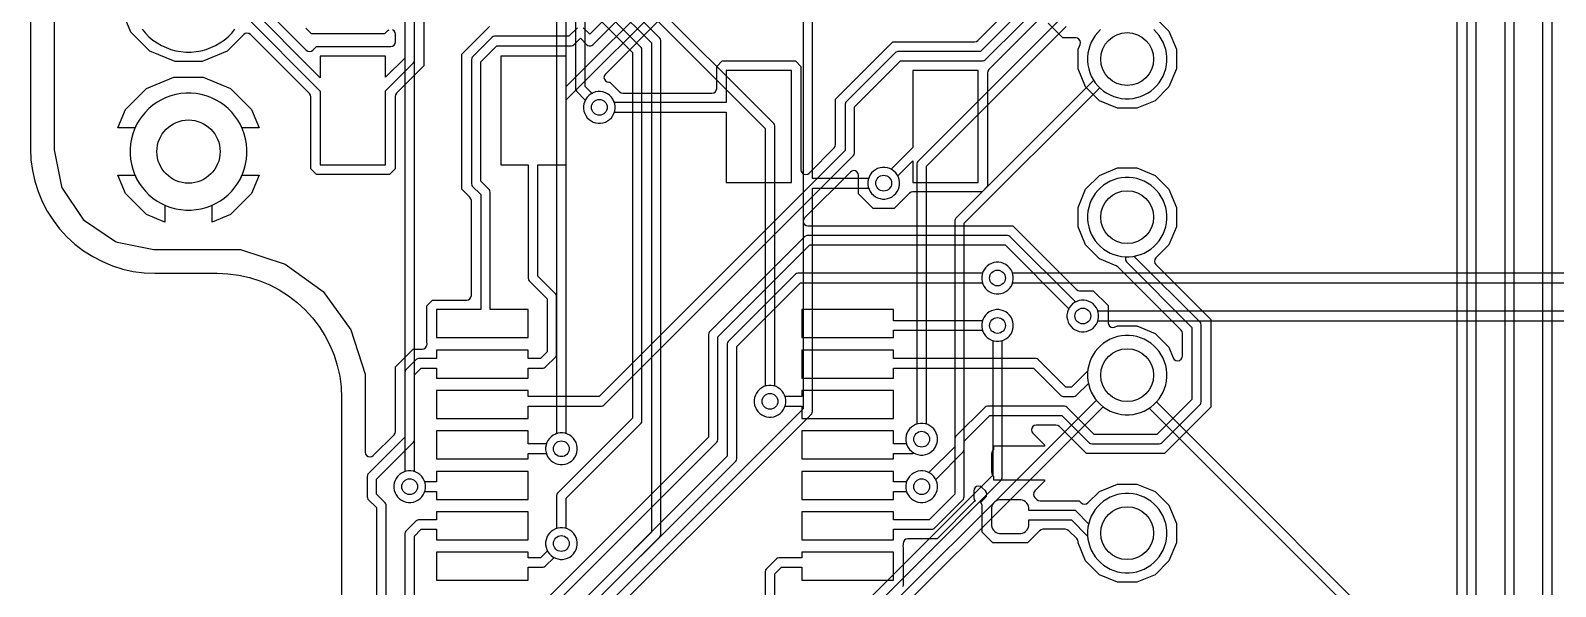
# Model space of a CAD drawing. Header units: millimetres. Extents: x 0 to 65, y 0 to 56.
# Drawn here: x 0 to 24.52, y 31.47 to 40.4 of the extents above; entities that cross this region are included whole.
import ezdxf

# ---------------------------------------------------------------- set-up
doc = ezdxf.new("R2010")
doc.units = ezdxf.units.MM

msp = doc.modelspace()

# ---------------------------------------------------------------- linework, layer by layer
at = {"layer": '16_copper'}
for points in [[(6.02, 51.48), (6.02, 33.313), (5.998, 33.306), (5.963, 33.288), (5.931, 33.265), (5.902, 33.236), (5.879, 33.204), (5.861, 33.168), (5.848, 33.13), (5.842, 33.091), (5.842, 33.051), (5.848, 33.011), (5.861, 32.973), (5.879, 32.938), (5.902, 32.905), (5.931, 32.877), (5.963, 32.854), (5.998, 32.835), (6.037, 32.823), (6.076, 32.817), (6.116, 32.817), (6.155, 32.823), (6.194, 32.835), (6.229, 32.854), (6.261, 32.877), (6.29, 32.905), (6.313, 32.938), (6.331, 32.973), (6.344, 33.011), (6.35, 33.051), (6.35, 33.091), (6.344, 33.13), (6.331, 33.168), (6.313, 33.204), (6.29, 33.236), (6.261, 33.265), (6.229, 33.288), (6.194, 33.306), (6.172, 33.313), (6.172, 51.521)], [(8.458, 44.164), (8.458, 33.923), (8.437, 33.916), (8.401, 33.898), (8.369, 33.874), (8.341, 33.846), (8.317, 33.814), (8.299, 33.778), (8.287, 33.74), (8.28, 33.7), (8.28, 33.66), (8.287, 33.621), (8.299, 33.583), (8.317, 33.547), (8.341, 33.515), (8.369, 33.487), (8.401, 33.463), (8.437, 33.445), (8.475, 33.433), (8.514, 33.426), (8.554, 33.426), (8.594, 33.433), (8.632, 33.445), (8.668, 33.463), (8.7, 33.487), (8.728, 33.515), (8.752, 33.547), (8.77, 33.583), (8.782, 33.621), (8.788, 33.66), (8.788, 33.7), (8.782, 33.74), (8.77, 33.778), (8.752, 33.814), (8.728, 33.846), (8.7, 33.874), (8.668, 33.898), (8.632, 33.916), (8.611, 33.923), (8.611, 44.206)], [(8.763, 44.317), (8.763, 39.462), (8.768, 39.442), (8.778, 39.425), (8.919, 39.284), (8.909, 39.264), (8.896, 39.226), (8.89, 39.187), (8.89, 39.147), (8.896, 39.107), (8.909, 39.069), (8.927, 39.034), (8.95, 39.001), (8.979, 38.973), (9.011, 38.95), (9.046, 38.931), (9.085, 38.919), (9.124, 38.913), (9.164, 38.913), (9.203, 38.919), (9.242, 38.931), (9.277, 38.95), (9.309, 38.973), (9.338, 39.001), (9.361, 39.034), (9.379, 39.069), (9.392, 39.107), (9.398, 39.147), (9.398, 39.187), (9.392, 39.226), (9.379, 39.264), (9.361, 39.3), (9.338, 39.332), (9.309, 39.361), (9.277, 39.384), (9.242, 39.402), (9.203, 39.415), (9.164, 39.421), (9.124, 39.421), (9.085, 39.415), (9.046, 39.402), (9.027, 39.392), (8.915, 39.503), (8.915, 44.358)], [(12.421, 41.269), (12.421, 34.322), (8.473, 30.374)], [(8.611, 30.296), (12.558, 34.243), (12.568, 34.261), (12.573, 34.28), (12.573, 37.871), (13.474, 37.871), (13.481, 37.85), (13.499, 37.814), (13.522, 37.782), (13.551, 37.754), (13.583, 37.73), (13.618, 37.712), (13.657, 37.7), (13.696, 37.694), (13.736, 37.694), (13.775, 37.7), (13.814, 37.712), (13.849, 37.73), (13.881, 37.754), (13.91, 37.782), (13.933, 37.814), (13.951, 37.85), (13.964, 37.888), (13.97, 37.928), (13.97, 37.968), (13.964, 38.007), (13.951, 38.045), (13.933, 38.081), (13.91, 38.113), (13.881, 38.141), (13.849, 38.165), (13.814, 38.183), (13.775, 38.195), (13.736, 38.202), (13.696, 38.202), (13.657, 38.195), (13.618, 38.183), (13.583, 38.165), (13.551, 38.141), (13.522, 38.113), (13.499, 38.081), (13.481, 38.045), (13.474, 38.024), (12.573, 38.024), (12.573, 41.224)], [(9.693, 40.949), (11.811, 38.83), (11.811, 34.685), (11.79, 34.678), (11.754, 34.66), (11.722, 34.636), (11.693, 34.608), (11.67, 34.576), (11.652, 34.54), (11.639, 34.502), (11.633, 34.462), (11.633, 34.422), (11.639, 34.383), (11.652, 34.345), (11.67, 34.309), (11.693, 34.277), (11.722, 34.249), (11.754, 34.225), (11.79, 34.207), (11.828, 34.195), (11.867, 34.188), (11.907, 34.188), (11.947, 34.195), (11.985, 34.207), (12.02, 34.225), (12.053, 34.249), (12.081, 34.277), (12.104, 34.309), (12.123, 34.345), (12.135, 34.383), (12.141, 34.422), (12.141, 34.462), (12.135, 34.502), (12.123, 34.54), (12.104, 34.576), (12.081, 34.608), (12.053, 34.636), (12.02, 34.66), (11.985, 34.678), (11.963, 34.685), (11.963, 38.872), (11.958, 38.891), (11.948, 38.909), (9.83, 41.027)], [(9.388, 40.796), (9.982, 40.202), (9.982, 32.34), (7.864, 30.222)], [(8.001, 30.144), (10.119, 32.262), (10.129, 32.279), (10.135, 32.299), (10.135, 40.244), (10.129, 40.263), (10.119, 40.28), (9.525, 40.875)], [(9.083, 40.644), (9.677, 40.05), (9.677, 34.169), (8.473, 32.965), (8.463, 32.948), (8.458, 32.928), (8.458, 32.399), (8.437, 32.392), (8.401, 32.374), (8.369, 32.35), (8.341, 32.322), (8.317, 32.29), (8.299, 32.254), (8.287, 32.216), (8.28, 32.176), (8.28, 32.136), (8.287, 32.097), (8.299, 32.059), (8.317, 32.023), (8.341, 31.991), (8.369, 31.963), (8.401, 31.939), (8.437, 31.921), (8.475, 31.909), (8.514, 31.902), (8.554, 31.902), (8.594, 31.909), (8.632, 31.921), (8.668, 31.939), (8.7, 31.963), (8.728, 31.991), (8.752, 32.023), (8.77, 32.059), (8.782, 32.097), (8.788, 32.136), (8.788, 32.176), (8.782, 32.216), (8.77, 32.254), (8.752, 32.29), (8.728, 32.322), (8.7, 32.35), (8.668, 32.374), (8.632, 32.392), (8.611, 32.399), (8.611, 32.887), (9.815, 34.091), (9.825, 34.108), (9.83, 34.128), (9.83, 40.091), (9.825, 40.111), (9.815, 40.128), (9.22, 40.722)], [(16.539, 40.573), (14.265, 38.299), (14.255, 38.282), (14.249, 38.262), (14.249, 34.075), (14.228, 34.068), (14.192, 34.05), (14.16, 34.027), (14.132, 33.998), (14.108, 33.966), (14.09, 33.93), (14.078, 33.892), (14.072, 33.853), (14.072, 33.813), (14.078, 33.773), (14.09, 33.735), (14.108, 33.7), (14.132, 33.667), (14.16, 33.639), (14.192, 33.616), (14.228, 33.597), (14.266, 33.585), (14.306, 33.579), (14.346, 33.579), (14.385, 33.585), (14.423, 33.597), (14.459, 33.616), (14.491, 33.639), (14.519, 33.667), (14.543, 33.7), (14.561, 33.735), (14.573, 33.773), (14.58, 33.813), (14.58, 33.853), (14.573, 33.892), (14.561, 33.93), (14.543, 33.966), (14.519, 33.998), (14.491, 34.027), (14.459, 34.05), (14.423, 34.068), (14.402, 34.075), (14.402, 38.221), (16.647, 40.466)], [(1.794, 40.423), (1.846, 40.36), (1.904, 40.302), (1.967, 40.249), (2.035, 40.202), (2.106, 40.161), (2.18, 40.127), (2.257, 40.099), (2.336, 40.077), (2.417, 40.063), (2.499, 40.056), (2.581, 40.056), (2.663, 40.063), (2.744, 40.077), (2.823, 40.099), (2.9, 40.127), (2.974, 40.161), (3.045, 40.202), (3.113, 40.249), (3.176, 40.302), (3.234, 40.36), (3.286, 40.423)], [(17.201, 40.416), (17.157, 40.372), (17.117, 40.323), (17.083, 40.271), (17.053, 40.216), (17.029, 40.158), (17.011, 40.098), (16.999, 40.037), (16.992, 39.974), (16.992, 39.912), (16.999, 39.849), (17.011, 39.788), (17.029, 39.728), (17.053, 39.67), (17.083, 39.615), (17.091, 39.602), (14.874, 37.385), (14.864, 37.367), (14.859, 37.348), (14.859, 33.712), (14.443, 33.296), (14.423, 33.306), (14.385, 33.319), (14.346, 33.325), (14.306, 33.325), (14.266, 33.319), (14.228, 33.306), (14.192, 33.288), (14.16, 33.265), (14.132, 33.236), (14.108, 33.204), (14.09, 33.168), (14.078, 33.13), (14.072, 33.091), (14.072, 33.051), (14.078, 33.011), (14.09, 32.973), (14.108, 32.938), (14.132, 32.905), (14.16, 32.877), (14.192, 32.854), (14.228, 32.835), (14.266, 32.823), (14.306, 32.817), (14.346, 32.817), (14.385, 32.823), (14.423, 32.835), (14.459, 32.854), (14.491, 32.877), (14.519, 32.905), (14.543, 32.938), (14.561, 32.973), (14.573, 33.011), (14.58, 33.051), (14.58, 33.091), (14.573, 33.13), (14.561, 33.168), (14.551, 33.188), (14.996, 33.634), (15.006, 33.651), (15.011, 33.67), (15.011, 37.306), (17.188, 39.483), (17.201, 39.47), (17.25, 39.43), (17.302, 39.396), (17.357, 39.366), (17.415, 39.342), (17.475, 39.324), (17.536, 39.312), (17.599, 39.306), (17.661, 39.306), (17.724, 39.312), (17.785, 39.324), (17.845, 39.342), (17.903, 39.366), (17.958, 39.396), (18.01, 39.43), (18.059, 39.47), (18.103, 39.514), (18.143, 39.563), (18.177, 39.615), (18.207, 39.67), (18.231, 39.728), (18.249, 39.788), (18.261, 39.849), (18.268, 39.912), (18.268, 39.974), (18.261, 40.037), (18.249, 40.098), (18.231, 40.158), (18.207, 40.216), (18.177, 40.271), (18.143, 40.323), (18.103, 40.372), (18.059, 40.416)], [(32.582, 36.5), (15.787, 36.5), (15.78, 36.521), (15.762, 36.557), (15.739, 36.589), (15.71, 36.617), (15.678, 36.641), (15.642, 36.659), (15.604, 36.671), (15.565, 36.678), (15.525, 36.678), (15.485, 36.671), (15.447, 36.659), (15.412, 36.641), (15.379, 36.617), (15.351, 36.589), (15.328, 36.557), (15.309, 36.521), (15.297, 36.483), (15.291, 36.444), (15.291, 36.404), (15.297, 36.364), (15.309, 36.326), (15.328, 36.29), (15.351, 36.258), (15.379, 36.23), (15.412, 36.206), (15.447, 36.188), (15.485, 36.176), (15.525, 36.17), (15.565, 36.17), (15.604, 36.176), (15.642, 36.188), (15.678, 36.206), (15.71, 36.23), (15.739, 36.258), (15.762, 36.29), (15.78, 36.326), (15.787, 36.347), (32.624, 36.347)], [(32.43, 35.89), (17.159, 35.89), (17.152, 35.912), (17.134, 35.947), (17.11, 35.979), (17.082, 36.008), (17.05, 36.031), (17.014, 36.049), (16.976, 36.062), (16.936, 36.068), (16.896, 36.068), (16.857, 36.062), (16.819, 36.049), (16.783, 36.031), (16.751, 36.008), (16.723, 35.979), (16.699, 35.947), (16.681, 35.912), (16.669, 35.873), (16.662, 35.834), (16.662, 35.794), (16.669, 35.755), (16.681, 35.716), (16.699, 35.681), (16.723, 35.649), (16.751, 35.62), (16.783, 35.597), (16.819, 35.579), (16.857, 35.566), (16.896, 35.56), (16.936, 35.56), (16.976, 35.566), (17.014, 35.579), (17.05, 35.597), (17.082, 35.62), (17.11, 35.649), (17.134, 35.681), (17.152, 35.716), (17.159, 35.738), (32.471, 35.738)], [(10.592, 28.162), (15.606, 33.176), (15.616, 33.194), (15.621, 33.213), (15.621, 35.419), (15.642, 35.426), (15.678, 35.444), (15.71, 35.468), (15.739, 35.496), (15.762, 35.528), (15.78, 35.564), (15.793, 35.602), (15.799, 35.642), (15.799, 35.682), (15.793, 35.721), (15.78, 35.759), (15.762, 35.795), (15.739, 35.827), (15.71, 35.855), (15.678, 35.879), (15.642, 35.897), (15.604, 35.909), (15.565, 35.916), (15.525, 35.916), (15.485, 35.909), (15.447, 35.897), (15.412, 35.879), (15.379, 35.855), (15.351, 35.827), (15.328, 35.795), (15.309, 35.759), (15.297, 35.721), (15.291, 35.682), (15.291, 35.642), (15.297, 35.602), (15.309, 35.564), (15.328, 35.528), (15.351, 35.496), (15.379, 35.468), (15.412, 35.444), (15.447, 35.426), (15.469, 35.419), (15.469, 33.255), (10.455, 28.241)], [(22.587, 29.947), (18.101, 34.432), (18.103, 34.434), (18.143, 34.483), (18.177, 34.535), (18.207, 34.59), (18.231, 34.648), (18.249, 34.708), (18.261, 34.769), (18.268, 34.832), (18.268, 34.894), (18.261, 34.957), (18.249, 35.018), (18.231, 35.078), (18.207, 35.136), (18.177, 35.191), (18.143, 35.243), (18.103, 35.292), (18.059, 35.336), (18.01, 35.376), (17.958, 35.411), (17.903, 35.44), (17.845, 35.464), (17.785, 35.482), (17.724, 35.494), (17.661, 35.501), (17.599, 35.501), (17.536, 35.494), (17.475, 35.482), (17.415, 35.464), (17.357, 35.44), (17.302, 35.411), (17.25, 35.376), (17.201, 35.336), (17.157, 35.292), (17.117, 35.243), (17.083, 35.191), (17.053, 35.136), (17.029, 35.078), (17.011, 35.018), (16.999, 34.957), (16.992, 34.894), (16.992, 34.832), (16.999, 34.769), (17.011, 34.708), (17.029, 34.648), (17.053, 34.59), (17.083, 34.535), (17.117, 34.483), (17.134, 34.463), (12.436, 29.765)], [(12.573, 29.686), (17.243, 34.356), (17.25, 34.35), (17.302, 34.316), (17.357, 34.286), (17.415, 34.262), (17.475, 34.244), (17.536, 34.232), (17.599, 34.226), (17.661, 34.226), (17.724, 34.232), (17.785, 34.244), (17.845, 34.262), (17.903, 34.286), (17.958, 34.316), (17.985, 34.333), (22.508, 29.809)]]:
    msp.add_lwpolyline(points, dxfattribs=at)
for points in [[(2.663, 37.523), (2.744, 37.537), (2.823, 37.559), (2.9, 37.587), (2.974, 37.621), (3.045, 37.662), (3.113, 37.709), (3.176, 37.762), (3.234, 37.82), (3.286, 37.883), (3.333, 37.95), (3.374, 38.021), (3.409, 38.096), (3.437, 38.173), (3.458, 38.252), (3.473, 38.333), (3.48, 38.415), (3.48, 38.497), (3.473, 38.579), (3.458, 38.659), (3.437, 38.739), (3.409, 38.816), (3.374, 38.89), (3.333, 38.961), (3.286, 39.028), (3.234, 39.091), (3.176, 39.149), (3.113, 39.202), (3.045, 39.249), (2.974, 39.29), (2.9, 39.325), (2.823, 39.353), (2.744, 39.374), (2.663, 39.388), (2.581, 39.396), (2.499, 39.396), (2.417, 39.388), (2.336, 39.374), (2.257, 39.353), (2.18, 39.325), (2.106, 39.29), (2.035, 39.249), (1.967, 39.202), (1.904, 39.149), (1.846, 39.091), (1.794, 39.028), (1.747, 38.961), (1.706, 38.89), (1.671, 38.816), (1.643, 38.739), (1.622, 38.659), (1.607, 38.579), (1.6, 38.497), (1.6, 38.415), (1.607, 38.333), (1.622, 38.252), (1.643, 38.173), (1.671, 38.096), (1.706, 38.021), (1.747, 37.95), (1.794, 37.883), (1.846, 37.82), (1.904, 37.762), (1.967, 37.709), (2.035, 37.662), (2.106, 37.621), (2.18, 37.587), (2.257, 37.559), (2.336, 37.537), (2.417, 37.523), (2.499, 37.516), (2.581, 37.516)], [(17.724, 36.772), (17.785, 36.784), (17.845, 36.802), (17.903, 36.826), (17.958, 36.856), (18.01, 36.89), (18.059, 36.93), (18.103, 36.974), (18.143, 37.023), (18.177, 37.075), (18.207, 37.13), (18.231, 37.188), (18.249, 37.248), (18.261, 37.309), (18.268, 37.372), (18.268, 37.434), (18.261, 37.497), (18.249, 37.558), (18.231, 37.618), (18.207, 37.676), (18.177, 37.731), (18.143, 37.783), (18.103, 37.832), (18.059, 37.876), (18.01, 37.916), (17.958, 37.951), (17.903, 37.98), (17.845, 38.004), (17.785, 38.022), (17.724, 38.034), (17.661, 38.041), (17.599, 38.041), (17.536, 38.034), (17.475, 38.022), (17.415, 38.004), (17.357, 37.98), (17.302, 37.951), (17.25, 37.916), (17.201, 37.876), (17.157, 37.832), (17.117, 37.783), (17.083, 37.731), (17.053, 37.676), (17.029, 37.618), (17.011, 37.558), (16.999, 37.497), (16.992, 37.434), (16.992, 37.372), (16.999, 37.309), (17.011, 37.248), (17.029, 37.188), (17.053, 37.13), (17.083, 37.075), (17.117, 37.023), (17.157, 36.974), (17.201, 36.93), (17.25, 36.89), (17.302, 36.856), (17.357, 36.826), (17.415, 36.802), (17.475, 36.784), (17.536, 36.772), (17.599, 36.766), (17.661, 36.766)], [(17.724, 31.692), (17.785, 31.704), (17.845, 31.722), (17.903, 31.746), (17.958, 31.776), (18.01, 31.81), (18.059, 31.85), (18.103, 31.894), (18.143, 31.943), (18.177, 31.995), (18.207, 32.05), (18.231, 32.108), (18.249, 32.168), (18.261, 32.229), (18.268, 32.292), (18.268, 32.354), (18.261, 32.417), (18.249, 32.478), (18.231, 32.538), (18.207, 32.596), (18.177, 32.651), (18.143, 32.703), (18.103, 32.752), (18.059, 32.796), (18.01, 32.836), (17.958, 32.871), (17.903, 32.9), (17.845, 32.924), (17.785, 32.942), (17.724, 32.954), (17.661, 32.961), (17.599, 32.961), (17.536, 32.954), (17.475, 32.942), (17.415, 32.924), (17.357, 32.9), (17.302, 32.871), (17.25, 32.836), (17.201, 32.796), (17.157, 32.752), (17.117, 32.703), (17.083, 32.651), (17.053, 32.596), (17.029, 32.538), (17.011, 32.478), (16.999, 32.417), (16.992, 32.354), (16.992, 32.292), (16.999, 32.229), (17.011, 32.168), (17.029, 32.108), (17.053, 32.05), (17.083, 31.995), (17.117, 31.943), (17.157, 31.894), (17.201, 31.85), (17.25, 31.81), (17.302, 31.776), (17.357, 31.746), (17.415, 31.722), (17.475, 31.704), (17.536, 31.692), (17.599, 31.686), (17.661, 31.686)]]:
    msp.add_lwpolyline(points, close=True, dxfattribs=at)
at = {"layer": '1_copper'}
for points in [[(0.381, 53), (0.381, 38.5), (0.382, 38.485), (0.5, 37.895), (0.511, 37.867), (0.846, 37.367), (0.867, 37.346), (1.367, 37.011), (1.395, 37), (1.985, 36.882), (2, 36.881), (3.377, 36.881), (4.094, 36.648), (4.705, 36.205), (5.148, 35.594), (5.381, 34.877), (5.381, 33.625), (5.387, 33.595), (5.404, 33.57), (5.43, 33.554), (5.46, 33.549), (5.489, 33.556), (5.511, 33.571), (5.845, 33.905), (5.862, 33.93), (5.867, 33.959), (5.867, 34.994), (6.154, 35.281), (6.295, 35.281), (6.325, 35.287), (6.35, 35.304), (6.366, 35.329), (6.367, 35.33), (6.371, 35.337), (6.377, 35.367), (6.372, 35.391), (6.372, 35.979), (6.461, 36.068), (7.01, 36.068), (7.04, 36.074), (7.065, 36.092), (7.081, 36.117), (7.087, 36.145), (7.087, 37.669), (7.081, 37.699), (7.064, 37.723), (6.934, 37.853), (6.934, 40.023), (7.379, 40.468)], [(22.936, 28.777), (22.936, 44.291), (25.331, 46.685)], [(25.404, 46.543), (23.104, 44.243), (23.094, 44.225), (23.089, 44.206), (23.089, 28.683)], [(23.241, 28.641), (23.241, 44.164), (25.482, 46.406)], [(25.188, 44.498), (24.323, 43.633), (24.313, 43.616), (24.308, 43.596), (24.308, 26.812), (24.313, 26.793), (24.323, 26.776), (24.947, 26.152)], [(25.025, 26.289), (24.46, 26.854), (24.46, 43.555), (25.33, 44.424)], [(6.325, 42.614), (6.325, 39.834), (5.884, 39.394), (5.867, 39.368), (5.862, 39.34), (5.862, 38.178), (5.773, 38.089), (4.596, 38.089), (4.507, 38.178), (4.507, 39.334), (4.501, 39.364), (4.485, 39.388), (3.535, 40.338), (3.509, 40.355), (3.48, 40.36), (3.45, 40.354), (3.427, 40.338), (3.159, 40.07), (2.757, 39.904), (2.323, 39.904), (1.921, 40.07), (1.614, 40.377), (1.448, 40.779)], [(3.421, 40.668), (4.659, 39.429), (4.659, 38.241), (5.709, 38.241), (5.709, 39.434), (6.157, 39.882), (6.167, 39.899), (6.172, 39.919), (6.172, 42.53)], [(6.02, 42.488), (6.02, 39.96), (5.709, 39.65), (5.709, 39.991), (4.659, 39.991), (4.659, 39.644), (3.466, 40.837)], [(23.698, 41.972), (23.698, 26.854)], [(23.851, 26.812), (23.851, 41.972)], [(10.138, 41.031), (8.609, 39.502), (8.609, 39.991), (7.559, 39.991), (7.559, 38.241), (8.001, 38.241), (8.001, 36.414), (8.006, 36.394), (8.016, 36.377), (8.306, 36.087), (8.306, 35.236), (8.198, 35.128), (7.999, 35.128), (7.999, 35.266), (6.524, 35.266), (6.524, 35.128), (6.238, 35.128), (6.219, 35.123), (6.202, 35.113), (6.035, 34.946), (6.025, 34.929), (6.02, 34.91), (6.02, 33.864), (5.425, 33.27), (5.415, 33.253), (5.41, 33.233), (5.41, 32.908), (5.415, 32.889), (5.425, 32.872), (5.563, 32.734), (5.563, 28.794)], [(16.383, 41.18), (15.27, 40.067), (13.944, 40.067), (13.925, 40.062), (13.908, 40.052), (13.109, 39.253), (13.099, 39.236), (13.094, 39.216), (13.094, 38.473), (9.139, 34.519), (7.999, 34.519), (7.999, 34.616), (6.524, 34.616), (6.524, 34.166), (7.999, 34.166), (7.999, 34.366), (9.181, 34.366), (9.2, 34.371), (9.217, 34.381), (13.231, 38.395), (13.241, 38.412), (13.246, 38.432), (13.246, 39.175), (13.986, 39.914), (15.312, 39.914), (15.331, 39.92), (15.349, 39.93), (16.52, 41.101)], [(8.792, 40.447), (8.655, 40.31), (7.458, 40.31), (7.438, 40.305), (7.421, 40.295), (7.102, 39.976), (7.092, 39.958), (7.087, 39.939), (7.087, 37.938), (7.092, 37.918), (7.102, 37.901), (7.239, 37.764), (7.239, 35.916), (6.524, 35.916), (6.524, 35.466), (7.999, 35.466), (7.999, 35.916), (7.391, 35.916), (7.391, 37.805), (7.386, 37.825), (7.376, 37.842), (7.239, 37.979), (7.239, 39.897), (7.499, 40.157), (8.697, 40.157), (8.716, 40.163), (8.734, 40.173), (8.839, 40.278), (8.945, 40.173), (8.962, 40.163), (8.982, 40.157), (9.002, 40.157), (9.021, 40.163), (9.038, 40.173), (9.815, 40.949)], [(9.677, 41.027), (8.992, 40.341), (8.886, 40.447)], [(3.655, 40.865), (4.432, 40.087), (4.457, 40.07), (4.487, 40.065), (4.517, 40.071), (4.54, 40.087), (4.596, 40.143), (5.791, 40.143), (5.821, 40.149), (5.846, 40.167), (5.862, 40.192), (5.867, 40.22), (5.867, 40.341), (5.861, 40.371), (5.844, 40.396), (5.819, 40.412)], [(5.715, 28.835), (5.715, 32.776), (5.71, 32.795), (5.7, 32.813), (5.563, 32.95), (5.563, 33.192), (6.157, 33.786), (6.167, 33.803), (6.172, 33.823), (6.172, 34.868), (6.28, 34.976), (6.524, 34.976), (6.524, 34.816), (7.999, 34.816), (7.999, 34.976), (8.24, 34.976), (8.259, 34.981), (8.276, 34.991), (8.443, 35.158), (8.453, 35.175), (8.458, 35.194), (8.458, 36.129), (8.453, 36.148), (8.443, 36.166), (8.153, 36.455), (8.153, 38.241), (8.609, 38.241), (8.609, 39.286), (10.246, 40.923)], [(10.258, 40.719), (9.242, 39.703), (9.225, 39.678), (9.219, 39.648), (9.226, 39.619), (9.244, 39.594), (9.269, 39.578), (9.296, 39.573), (9.312, 39.573), (9.468, 39.418), (9.493, 39.401), (9.522, 39.395), (10.954, 39.395), (10.984, 39.401), (11.009, 39.419), (11.025, 39.444), (11.031, 39.472), (11.031, 39.825), (11.12, 39.914), (12.296, 39.914), (12.385, 39.825), (12.385, 38.164), (12.391, 38.135), (12.409, 38.11), (12.434, 38.093), (12.464, 38.088), (12.494, 38.095), (12.515, 38.111), (12.919, 38.514), (12.936, 38.539), (12.941, 38.568), (12.941, 39.301), (13.86, 40.219), (15.176, 40.219), (15.205, 40.225), (15.229, 40.242), (15.672, 40.684)], [(16.228, 40.593), (15.408, 39.773), (15.391, 39.748), (15.385, 39.719), (15.385, 37.899), (15.296, 37.81), (14.184, 37.81), (14.155, 37.804), (14.13, 37.787), (13.884, 37.541), (13.548, 37.541), (13.31, 37.779), (13.31, 38.074), (13.304, 38.104), (13.286, 38.129), (13.261, 38.145), (13.231, 38.15), (13.201, 38.143), (13.18, 38.128), (12.443, 37.392), (12.427, 37.367), (12.421, 37.337), (12.428, 37.307), (12.445, 37.282), (12.471, 37.266), (12.497, 37.262), (15.792, 37.262), (16.811, 36.243), (16.836, 36.226), (16.865, 36.22), (17.085, 36.22), (17.323, 35.982), (17.323, 35.705), (17.329, 35.675), (17.346, 35.65), (17.372, 35.634), (17.401, 35.629), (17.428, 35.634), (17.473, 35.653), (17.787, 35.653), (18.077, 35.533), (18.3, 35.311), (18.37, 35.141), (18.387, 35.116), (18.412, 35.099), (18.442, 35.094), (18.472, 35.1), (18.496, 35.118), (18.512, 35.144), (18.517, 35.17), (18.517, 35.535), (18.511, 35.565), (18.494, 35.589), (17.479, 36.604), (17.454, 36.621), (17.183, 36.733), (16.96, 36.956), (16.84, 37.246), (16.84, 37.56), (16.96, 37.851), (17.183, 38.073), (17.473, 38.193), (17.787, 38.193), (18.077, 38.073), (18.3, 37.851), (18.42, 37.56), (18.42, 37.246), (18.3, 36.956), (18.091, 36.747), (18.074, 36.722), (18.069, 36.692), (18.075, 36.662), (18.091, 36.639), (18.818, 35.913), (18.974, 35.756), (18.974, 34.348), (18.23, 33.604), (16.974, 33.604), (16.539, 34.039), (16.514, 34.056), (16.485, 34.061), (16.166, 34.061), (16.136, 34.055), (16.111, 34.038), (16.095, 34.013), (16.09, 33.983), (16.097, 33.953), (16.112, 33.931), (16.302, 33.741), (16.302, 33.72), (15.478, 33.72), (15.478, 33.665), (15.464, 33.645), (15.454, 33.619), (15.448, 33.591), (15.448, 33.309), (15.454, 33.281), (15.464, 33.255), (15.478, 33.235), (15.478, 33.18), (16.302, 33.18), (16.302, 33.159), (16.145, 33.002), (16.129, 32.977), (16.123, 32.947), (16.13, 32.917), (16.145, 32.894), (16.175, 32.865), (16.2, 32.848), (16.229, 32.842), (16.859, 32.842), (16.891, 32.809), (16.917, 32.793), (16.947, 32.787), (16.976, 32.794), (16.999, 32.809), (17.183, 32.993), (17.473, 33.113), (17.787, 33.113), (18.077, 32.993), (18.3, 32.771), (18.42, 32.48), (18.42, 32.166), (18.3, 31.876), (18.077, 31.653), (17.787, 31.533), (17.473, 31.533), (17.183, 31.653), (16.96, 31.876), (16.84, 32.166), (16.84, 32.183), (16.834, 32.212), (16.818, 32.237), (16.692, 32.363), (16.666, 32.379), (16.638, 32.385), (16.276, 32.385), (16.247, 32.379), (16.222, 32.363), (16.027, 32.168), (15.469, 32.168), (15.296, 32.341), (15.296, 32.772), (15.29, 32.801), (15.274, 32.824), (15.294, 32.838), (15.351, 32.894), (15.367, 32.92), (15.373, 32.949), (15.366, 32.979), (15.351, 33.002), (15.294, 33.059), (15.269, 33.075), (15.239, 33.081), (15.209, 33.075), (15.184, 33.057), (15.168, 33.031), (15.164, 33.005), (15.164, 32.891), (15.17, 32.862), (15.185, 32.839), (15.166, 32.825), (14.573, 32.233), (14.104, 32.233), (14.074, 32.227), (14.049, 32.209), (14.033, 32.184), (14.027, 32.156), (14.027, 32.143), (14.022, 32.115), (14.027, 32.091), (14.027, 31.493), (14.022, 31.465)], [(18.077, 40.613), (18.3, 40.391), (18.42, 40.1), (18.42, 39.786), (18.3, 39.496), (18.077, 39.273), (17.787, 39.153), (17.473, 39.153), (17.183, 39.273), (16.96, 39.496), (16.84, 39.786), (16.84, 40.1), (16.873, 40.179), (16.879, 40.209), (16.872, 40.238), (16.855, 40.263), (16.829, 40.279), (16.802, 40.284), (16.596, 40.284), (16.358, 40.522)], [(1.794, 40.423), (1.846, 40.36), (1.904, 40.302), (1.967, 40.249), (2.035, 40.202), (2.106, 40.161), (2.18, 40.127), (2.257, 40.099), (2.336, 40.077), (2.417, 40.063), (2.499, 40.056), (2.581, 40.056), (2.663, 40.063), (2.744, 40.077), (2.823, 40.099), (2.9, 40.127), (2.974, 40.161), (3.045, 40.202), (3.113, 40.249), (3.176, 40.302), (3.234, 40.36), (3.286, 40.423)], [(5.759, 40.41), (5.737, 40.395), (5.692, 40.35), (4.516, 40.35), (4.427, 40.439)], [(17.201, 40.416), (17.157, 40.372), (17.117, 40.323), (17.083, 40.271), (17.053, 40.216), (17.029, 40.158), (17.011, 40.098), (16.999, 40.037), (16.992, 39.974), (16.992, 39.912), (16.999, 39.849), (17.011, 39.788), (17.029, 39.728), (17.053, 39.67), (17.083, 39.615), (17.117, 39.563), (17.157, 39.514), (17.201, 39.47), (17.25, 39.43), (17.302, 39.396), (17.357, 39.366), (17.415, 39.342), (17.475, 39.324), (17.536, 39.312), (17.599, 39.306), (17.661, 39.306), (17.724, 39.312), (17.785, 39.324), (17.845, 39.342), (17.903, 39.366), (17.958, 39.396), (18.01, 39.43), (18.059, 39.47), (18.103, 39.514), (18.143, 39.563), (18.177, 39.615), (18.207, 39.67), (18.231, 39.728), (18.249, 39.788), (18.261, 39.849), (18.268, 39.912), (18.268, 39.974), (18.261, 40.037), (18.249, 40.098), (18.231, 40.158), (18.207, 40.216), (18.177, 40.271), (18.143, 40.323), (18.103, 40.372), (18.059, 40.416)], [(8.276, 31.029), (11.034, 33.786), (11.044, 33.803), (11.049, 33.823), (11.049, 35.478), (12.528, 36.957), (15.666, 36.957), (16.691, 35.931), (16.681, 35.912), (16.669, 35.873), (16.662, 35.834), (16.662, 35.794), (16.669, 35.755), (16.681, 35.716), (16.699, 35.681), (16.723, 35.649), (16.751, 35.62), (16.783, 35.597), (16.819, 35.579), (16.857, 35.566), (16.896, 35.56), (16.936, 35.56), (16.976, 35.566), (17.014, 35.579), (17.05, 35.597), (17.082, 35.62), (17.11, 35.649), (17.134, 35.681), (17.152, 35.716), (17.164, 35.755), (17.17, 35.794), (17.17, 35.834), (17.164, 35.873), (17.152, 35.912), (17.134, 35.947), (17.11, 35.979), (17.082, 36.008), (17.05, 36.031), (17.014, 36.049), (16.976, 36.062), (16.936, 36.068), (16.896, 36.068), (16.857, 36.062), (16.819, 36.049), (16.799, 36.039), (15.744, 37.094), (15.727, 37.104), (15.707, 37.109), (12.487, 37.109), (12.467, 37.104), (12.45, 37.094), (10.912, 35.556), (10.902, 35.539), (10.897, 35.519), (10.897, 33.864), (8.198, 31.166)], [(8.276, 30.419), (11.339, 33.481), (11.349, 33.499), (11.354, 33.518), (11.354, 35.325), (12.376, 36.347), (15.302, 36.347), (15.309, 36.326), (15.328, 36.29), (15.351, 36.258), (15.379, 36.23), (15.412, 36.206), (15.447, 36.188), (15.485, 36.176), (15.525, 36.17), (15.565, 36.17), (15.604, 36.176), (15.642, 36.188), (15.678, 36.206), (15.71, 36.23), (15.739, 36.258), (15.762, 36.29), (15.78, 36.326), (15.793, 36.364), (15.799, 36.404), (15.799, 36.444), (15.793, 36.483), (15.78, 36.521), (15.762, 36.557), (15.739, 36.589), (15.71, 36.617), (15.678, 36.641), (15.642, 36.659), (15.604, 36.671), (15.565, 36.678), (15.525, 36.678), (15.485, 36.671), (15.447, 36.659), (15.412, 36.641), (15.379, 36.617), (15.351, 36.589), (15.328, 36.557), (15.309, 36.521), (15.302, 36.5), (12.334, 36.5), (12.315, 36.495), (12.298, 36.485), (11.217, 35.404), (11.207, 35.386), (11.201, 35.367), (11.201, 33.56), (8.198, 30.556)], [(6.172, 29.445), (6.172, 32.277), (6.28, 32.385), (6.524, 32.385), (6.524, 32.216), (7.999, 32.216), (7.999, 32.666), (6.524, 32.666), (6.524, 32.537), (6.238, 32.537), (6.219, 32.532), (6.202, 32.522), (6.035, 32.356), (6.025, 32.338), (6.02, 32.319), (6.02, 29.403)], [(11.963, 26.854), (11.963, 31.668), (12.071, 31.775), (12.4, 31.775), (12.4, 31.566), (13.875, 31.566), (13.875, 32.016), (12.4, 32.016), (12.4, 31.928), (12.03, 31.928), (12.01, 31.923), (11.993, 31.913), (11.826, 31.746), (11.816, 31.729), (11.811, 31.709), (11.811, 26.812)]]:
    msp.add_lwpolyline(points, dxfattribs=at)
for points in [[(12.233, 39.762), (11.183, 39.762), (11.183, 39.243), (9.386, 39.243), (9.379, 39.264), (9.361, 39.3), (9.338, 39.332), (9.309, 39.361), (9.277, 39.384), (9.242, 39.402), (9.203, 39.415), (9.164, 39.421), (9.124, 39.421), (9.085, 39.415), (9.046, 39.402), (9.011, 39.384), (8.979, 39.361), (8.95, 39.332), (8.927, 39.3), (8.909, 39.264), (8.896, 39.226), (8.89, 39.187), (8.89, 39.147), (8.896, 39.107), (8.909, 39.069), (8.927, 39.034), (8.95, 39.001), (8.979, 38.973), (9.011, 38.95), (9.046, 38.931), (9.085, 38.919), (9.124, 38.913), (9.164, 38.913), (9.203, 38.919), (9.242, 38.931), (9.277, 38.95), (9.309, 38.973), (9.338, 39.001), (9.361, 39.034), (9.379, 39.069), (9.386, 39.091), (11.183, 39.091), (11.183, 37.962), (12.233, 37.962)], [(13.775, 37.7), (13.814, 37.712), (13.849, 37.73), (13.881, 37.754), (13.91, 37.782), (13.933, 37.814), (13.951, 37.85), (13.964, 37.888), (13.97, 37.928), (13.97, 37.968), (13.964, 38.007), (13.951, 38.045), (13.941, 38.065), (14.183, 38.307), (14.183, 37.962), (15.233, 37.962), (15.233, 39.762), (14.183, 39.762), (14.183, 38.522), (13.833, 38.173), (13.814, 38.183), (13.775, 38.195), (13.736, 38.202), (13.696, 38.202), (13.657, 38.195), (13.618, 38.183), (13.583, 38.165), (13.551, 38.141), (13.522, 38.113), (13.499, 38.081), (13.481, 38.045), (13.468, 38.007), (13.462, 37.968), (13.462, 37.928), (13.468, 37.888), (13.481, 37.85), (13.499, 37.814), (13.522, 37.782), (13.551, 37.754), (13.583, 37.73), (13.618, 37.712), (13.657, 37.7), (13.696, 37.694), (13.736, 37.694)], [(3.399, 38.837), (3.374, 38.89), (3.333, 38.961), (3.286, 39.028), (3.234, 39.091), (3.176, 39.149), (3.113, 39.202), (3.045, 39.249), (2.974, 39.29), (2.9, 39.325), (2.823, 39.353), (2.744, 39.374), (2.663, 39.388), (2.581, 39.396), (2.499, 39.396), (2.417, 39.388), (2.336, 39.374), (2.257, 39.353), (2.18, 39.325), (2.106, 39.29), (2.035, 39.249), (1.967, 39.202), (1.904, 39.149), (1.846, 39.091), (1.794, 39.028), (1.747, 38.961), (1.706, 38.89), (1.681, 38.837), (1.406, 38.837), (1.528, 39.132), (1.864, 39.468), (2.303, 39.65), (2.777, 39.65), (3.216, 39.468), (3.552, 39.132), (3.674, 38.837)], [(1.864, 37.444), (1.528, 37.78), (1.406, 38.075), (1.681, 38.075), (1.706, 38.021), (1.747, 37.95), (1.794, 37.883), (1.846, 37.82), (1.904, 37.762), (1.967, 37.709), (2.035, 37.662), (2.106, 37.621), (2.159, 37.597), (2.159, 37.321)], [(2.921, 37.597), (2.974, 37.621), (3.045, 37.662), (3.113, 37.709), (3.176, 37.762), (3.234, 37.82), (3.286, 37.883), (3.333, 37.95), (3.374, 38.021), (3.399, 38.075), (3.674, 38.075), (3.552, 37.78), (3.216, 37.444), (2.921, 37.321)], [(14.525, 32.4), (14.996, 32.872), (15.006, 32.889), (15.011, 32.908), (15.011, 33.801), (15.424, 34.214), (16.58, 34.214), (17.022, 33.772), (17.039, 33.762), (17.059, 33.757), (18.146, 33.757), (18.165, 33.762), (18.182, 33.772), (18.806, 34.396), (18.816, 34.413), (18.821, 34.432), (18.821, 35.672), (18.816, 35.691), (18.806, 35.708), (17.755, 36.76), (17.755, 36.778), (17.785, 36.784), (17.845, 36.802), (17.903, 36.826), (17.958, 36.856), (18.01, 36.89), (18.059, 36.93), (18.103, 36.974), (18.143, 37.023), (18.177, 37.075), (18.207, 37.13), (18.231, 37.188), (18.249, 37.248), (18.261, 37.309), (18.268, 37.372), (18.268, 37.434), (18.261, 37.497), (18.249, 37.558), (18.231, 37.618), (18.207, 37.676), (18.177, 37.731), (18.143, 37.783), (18.103, 37.832), (18.059, 37.876), (18.01, 37.916), (17.958, 37.951), (17.903, 37.98), (17.845, 38.004), (17.785, 38.022), (17.724, 38.034), (17.661, 38.041), (17.599, 38.041), (17.536, 38.034), (17.475, 38.022), (17.415, 38.004), (17.357, 37.98), (17.302, 37.951), (17.25, 37.916), (17.201, 37.876), (17.157, 37.832), (17.117, 37.783), (17.083, 37.731), (17.053, 37.676), (17.029, 37.618), (17.011, 37.558), (16.999, 37.497), (16.992, 37.434), (16.992, 37.372), (16.999, 37.309), (17.011, 37.248), (17.029, 37.188), (17.053, 37.13), (17.083, 37.075), (17.117, 37.023), (17.157, 36.974), (17.201, 36.93), (17.25, 36.89), (17.302, 36.856), (17.357, 36.826), (17.415, 36.802), (17.475, 36.784), (17.536, 36.772), (17.599, 36.766), (17.602, 36.766), (17.602, 36.718), (17.607, 36.699), (17.617, 36.682), (18.669, 35.63), (18.669, 34.474), (18.104, 33.909), (17.1, 33.909), (16.658, 34.351), (16.641, 34.361), (16.622, 34.366), (15.382, 34.366), (15.363, 34.361), (15.346, 34.351), (14.874, 33.88), (14.864, 33.862), (14.859, 33.843), (14.859, 32.95), (14.446, 32.537), (13.875, 32.537), (13.875, 32.666), (12.4, 32.666), (12.4, 32.216), (13.875, 32.216), (13.875, 32.385), (14.488, 32.385), (14.507, 32.39)], [(15.604, 35.414), (15.642, 35.426), (15.678, 35.444), (15.71, 35.468), (15.739, 35.496), (15.762, 35.528), (15.78, 35.564), (15.793, 35.602), (15.799, 35.642), (15.799, 35.682), (15.793, 35.721), (15.78, 35.759), (15.762, 35.795), (15.739, 35.827), (15.71, 35.855), (15.678, 35.879), (15.642, 35.897), (15.604, 35.909), (15.565, 35.916), (15.525, 35.916), (15.485, 35.909), (15.447, 35.897), (15.412, 35.879), (15.379, 35.855), (15.351, 35.827), (15.328, 35.795), (15.309, 35.759), (15.302, 35.738), (13.875, 35.738), (13.875, 35.916), (12.4, 35.916), (12.4, 35.466), (13.875, 35.466), (13.875, 35.585), (15.302, 35.585), (15.309, 35.564), (15.328, 35.528), (15.351, 35.496), (15.379, 35.468), (15.412, 35.444), (15.447, 35.426), (15.485, 35.414), (15.525, 35.408), (15.565, 35.408)], [(16.184, 35.123), (16.164, 35.128), (13.875, 35.128), (13.875, 35.266), (12.4, 35.266), (12.4, 34.816), (13.875, 34.816), (13.875, 34.976), (16.123, 34.976), (16.565, 34.534), (16.582, 34.524), (16.602, 34.519), (16.774, 34.519), (16.793, 34.524), (16.811, 34.534), (17.007, 34.73), (17.011, 34.708), (17.029, 34.648), (17.053, 34.59), (17.083, 34.535), (17.117, 34.483), (17.157, 34.434), (17.201, 34.39), (17.25, 34.35), (17.302, 34.316), (17.357, 34.286), (17.415, 34.262), (17.475, 34.244), (17.536, 34.232), (17.599, 34.226), (17.661, 34.226), (17.724, 34.232), (17.785, 34.244), (17.845, 34.262), (17.903, 34.286), (17.958, 34.316), (18.01, 34.35), (18.059, 34.39), (18.103, 34.434), (18.143, 34.483), (18.177, 34.535), (18.207, 34.59), (18.231, 34.648), (18.249, 34.708), (18.261, 34.769), (18.268, 34.832), (18.268, 34.894), (18.261, 34.957), (18.249, 35.018), (18.231, 35.078), (18.207, 35.136), (18.177, 35.191), (18.143, 35.243), (18.103, 35.292), (18.059, 35.336), (18.01, 35.376), (17.958, 35.411), (17.903, 35.44), (17.845, 35.464), (17.785, 35.482), (17.724, 35.494), (17.661, 35.501), (17.599, 35.501), (17.536, 35.494), (17.475, 35.482), (17.415, 35.464), (17.357, 35.44), (17.302, 35.411), (17.25, 35.376), (17.201, 35.336), (17.157, 35.292), (17.117, 35.243), (17.083, 35.191), (17.053, 35.136), (17.029, 35.078), (17.011, 35.018), (16.999, 34.957), (16.997, 34.935), (16.732, 34.671), (16.643, 34.671), (16.201, 35.113)], [(13.875, 34.616), (12.4, 34.616), (12.4, 34.519), (12.13, 34.519), (12.123, 34.54), (12.104, 34.576), (12.081, 34.608), (12.053, 34.636), (12.02, 34.66), (11.985, 34.678), (11.947, 34.69), (11.907, 34.696), (11.867, 34.696), (11.828, 34.69), (11.79, 34.678), (11.754, 34.66), (11.722, 34.636), (11.693, 34.608), (11.67, 34.576), (11.652, 34.54), (11.639, 34.502), (11.633, 34.462), (11.633, 34.422), (11.639, 34.383), (11.652, 34.345), (11.67, 34.309), (11.693, 34.277), (11.722, 34.249), (11.754, 34.225), (11.79, 34.207), (11.828, 34.195), (11.867, 34.188), (11.907, 34.188), (11.947, 34.195), (11.985, 34.207), (12.02, 34.225), (12.053, 34.249), (12.081, 34.277), (12.104, 34.309), (12.123, 34.345), (12.13, 34.366), (12.4, 34.366), (12.4, 34.166), (13.875, 34.166)], [(14.204, 33.61), (14.228, 33.597), (14.266, 33.585), (14.306, 33.579), (14.346, 33.579), (14.385, 33.585), (14.423, 33.597), (14.459, 33.616), (14.491, 33.639), (14.519, 33.667), (14.543, 33.7), (14.561, 33.735), (14.573, 33.773), (14.58, 33.813), (14.58, 33.853), (14.573, 33.892), (14.561, 33.93), (14.543, 33.966), (14.519, 33.998), (14.491, 34.027), (14.459, 34.05), (14.423, 34.068), (14.385, 34.081), (14.346, 34.087), (14.306, 34.087), (14.266, 34.081), (14.228, 34.068), (14.192, 34.05), (14.16, 34.027), (14.132, 33.998), (14.108, 33.966), (14.09, 33.93), (14.078, 33.892), (14.072, 33.853), (14.072, 33.813), (14.078, 33.773), (14.083, 33.757), (13.875, 33.757), (13.875, 33.966), (12.4, 33.966), (12.4, 33.516), (13.875, 33.516), (13.875, 33.604), (14.183, 33.604), (14.203, 33.609)], [(8.594, 33.433), (8.632, 33.445), (8.668, 33.463), (8.7, 33.487), (8.728, 33.515), (8.752, 33.547), (8.77, 33.583), (8.782, 33.621), (8.788, 33.66), (8.788, 33.7), (8.782, 33.74), (8.77, 33.778), (8.752, 33.814), (8.728, 33.846), (8.7, 33.874), (8.668, 33.898), (8.632, 33.916), (8.594, 33.928), (8.554, 33.934), (8.514, 33.934), (8.475, 33.928), (8.437, 33.916), (8.401, 33.898), (8.369, 33.874), (8.341, 33.846), (8.317, 33.814), (8.299, 33.778), (8.292, 33.757), (7.999, 33.757), (7.999, 33.966), (6.524, 33.966), (6.524, 33.516), (7.999, 33.516), (7.999, 33.604), (8.292, 33.604), (8.299, 33.583), (8.317, 33.547), (8.341, 33.515), (8.369, 33.487), (8.401, 33.463), (8.437, 33.445), (8.475, 33.433), (8.514, 33.426), (8.554, 33.426)], [(6.155, 32.823), (6.194, 32.835), (6.229, 32.854), (6.261, 32.877), (6.29, 32.905), (6.313, 32.938), (6.331, 32.973), (6.338, 32.995), (6.524, 32.995), (6.524, 32.866), (7.999, 32.866), (7.999, 33.316), (6.524, 33.316), (6.524, 33.147), (6.338, 33.147), (6.331, 33.168), (6.313, 33.204), (6.29, 33.236), (6.261, 33.265), (6.229, 33.288), (6.194, 33.306), (6.155, 33.319), (6.116, 33.325), (6.076, 33.325), (6.037, 33.319), (5.998, 33.306), (5.963, 33.288), (5.931, 33.265), (5.902, 33.236), (5.879, 33.204), (5.861, 33.168), (5.848, 33.13), (5.842, 33.091), (5.842, 33.051), (5.848, 33.011), (5.861, 32.973), (5.879, 32.938), (5.902, 32.905), (5.931, 32.877), (5.963, 32.854), (5.998, 32.835), (6.037, 32.823), (6.076, 32.817), (6.116, 32.817)], [(14.385, 32.823), (14.423, 32.835), (14.459, 32.854), (14.491, 32.877), (14.519, 32.905), (14.543, 32.938), (14.561, 32.973), (14.573, 33.011), (14.58, 33.051), (14.58, 33.091), (14.573, 33.13), (14.561, 33.168), (14.543, 33.204), (14.519, 33.236), (14.491, 33.265), (14.459, 33.288), (14.423, 33.306), (14.385, 33.319), (14.346, 33.325), (14.306, 33.325), (14.266, 33.319), (14.228, 33.306), (14.192, 33.288), (14.16, 33.265), (14.132, 33.236), (14.108, 33.204), (14.09, 33.168), (14.083, 33.147), (13.875, 33.147), (13.875, 33.316), (12.4, 33.316), (12.4, 32.866), (13.875, 32.866), (13.875, 32.995), (14.083, 32.995), (14.09, 32.973), (14.108, 32.938), (14.132, 32.905), (14.16, 32.877), (14.192, 32.854), (14.228, 32.835), (14.266, 32.823), (14.306, 32.817), (14.346, 32.817)], [(16.793, 32.685), (16.774, 32.69), (16.048, 32.69), (16.048, 32.731), (16.043, 32.759), (16.032, 32.785), (16.016, 32.808), (15.996, 32.828), (15.973, 32.844), (15.947, 32.855), (15.919, 32.86), (15.577, 32.86), (15.549, 32.855), (15.523, 32.844), (15.5, 32.828), (15.48, 32.808), (15.464, 32.785), (15.454, 32.759), (15.448, 32.731), (15.448, 32.449), (15.454, 32.421), (15.464, 32.395), (15.48, 32.372), (15.5, 32.352), (15.523, 32.336), (15.549, 32.325), (15.577, 32.32), (15.919, 32.32), (15.947, 32.325), (15.973, 32.336), (15.996, 32.352), (16.016, 32.372), (16.032, 32.395), (16.043, 32.421), (16.048, 32.449), (16.048, 32.537), (16.732, 32.537), (16.994, 32.276), (16.999, 32.229), (17.011, 32.168), (17.029, 32.108), (17.053, 32.05), (17.083, 31.995), (17.117, 31.943), (17.157, 31.894), (17.201, 31.85), (17.25, 31.81), (17.302, 31.776), (17.357, 31.746), (17.415, 31.722), (17.475, 31.704), (17.536, 31.692), (17.599, 31.686), (17.661, 31.686), (17.724, 31.692), (17.785, 31.704), (17.845, 31.722), (17.903, 31.746), (17.958, 31.776), (18.01, 31.81), (18.059, 31.85), (18.103, 31.894), (18.143, 31.943), (18.177, 31.995), (18.207, 32.05), (18.231, 32.108), (18.249, 32.168), (18.261, 32.229), (18.268, 32.292), (18.268, 32.354), (18.261, 32.417), (18.249, 32.478), (18.231, 32.538), (18.207, 32.596), (18.177, 32.651), (18.143, 32.703), (18.103, 32.752), (18.059, 32.796), (18.01, 32.836), (17.958, 32.871), (17.903, 32.9), (17.845, 32.924), (17.785, 32.942), (17.724, 32.954), (17.661, 32.961), (17.599, 32.961), (17.536, 32.954), (17.475, 32.942), (17.415, 32.924), (17.357, 32.9), (17.302, 32.871), (17.25, 32.836), (17.201, 32.796), (17.157, 32.752), (17.117, 32.703), (17.083, 32.651), (17.053, 32.596), (17.029, 32.538), (17.011, 32.478), (17.01, 32.475), (16.811, 32.675)], [(8.276, 31.791), (8.417, 31.931), (8.437, 31.921), (8.475, 31.909), (8.514, 31.902), (8.554, 31.902), (8.594, 31.909), (8.632, 31.921), (8.668, 31.939), (8.7, 31.963), (8.728, 31.991), (8.752, 32.023), (8.77, 32.059), (8.782, 32.097), (8.788, 32.136), (8.788, 32.176), (8.782, 32.216), (8.77, 32.254), (8.752, 32.29), (8.728, 32.322), (8.7, 32.35), (8.668, 32.374), (8.632, 32.392), (8.594, 32.404), (8.554, 32.41), (8.514, 32.41), (8.475, 32.404), (8.437, 32.392), (8.401, 32.374), (8.369, 32.35), (8.341, 32.322), (8.317, 32.29), (8.299, 32.254), (8.287, 32.216), (8.28, 32.176), (8.28, 32.136), (8.287, 32.097), (8.299, 32.059), (8.309, 32.039), (8.198, 31.928), (7.999, 31.928), (7.999, 32.016), (6.524, 32.016), (6.524, 31.566), (7.999, 31.566), (7.999, 31.775), (8.24, 31.775), (8.259, 31.781)]]:
    msp.add_lwpolyline(points, close=True, dxfattribs=at)
at = {"layer": 'drills_PTH'}
for centre, radius in [((17.63, 39.943), 0.425), ((2.54, 38.456), 0.508), ((17.63, 37.403), 0.425), ((17.63, 34.863), 0.425), ((17.63, 32.323), 0.425)]:
    msp.add_circle(centre, radius, dxfattribs=at)
at = {"layer": 'drills_via_1_16'}
for centre in [(9.144, 39.167), (13.716, 37.948), (15.545, 36.424), (16.916, 35.814), (15.545, 35.662), (11.887, 34.442), (14.326, 33.833), (8.534, 33.68), (6.096, 33.071), (14.326, 33.071), (8.534, 32.156)]:
    msp.add_circle(centre, 0.127, dxfattribs=at)
at = {"layer": 'outline'}
msp.add_lwpolyline([(0, 53), (0, 38.5), (0.008, 38.326), (0.03, 38.153), (0.068, 37.982), (0.121, 37.816), (0.187, 37.655), (0.268, 37.5), (0.362, 37.353), (0.468, 37.214), (0.586, 37.086), (0.714, 36.968), (0.853, 36.862), (1, 36.768), (1.155, 36.687), (1.316, 36.621), (1.482, 36.568), (1.653, 36.53), (1.826, 36.508), (2, 36.5), (3, 36.5), (3.174, 36.492), (3.347, 36.47), (3.518, 36.432), (3.684, 36.379), (3.845, 36.313), (4, 36.232), (4.147, 36.138), (4.286, 36.032), (4.414, 35.914), (4.532, 35.786), (4.638, 35.647), (4.732, 35.5), (4.813, 35.345), (4.879, 35.184), (4.932, 35.018), (4.97, 34.847), (4.992, 34.674), (5, 34.5), (5, 21.5)], dxfattribs=at)

doc.saveas('drawing.dxf')
